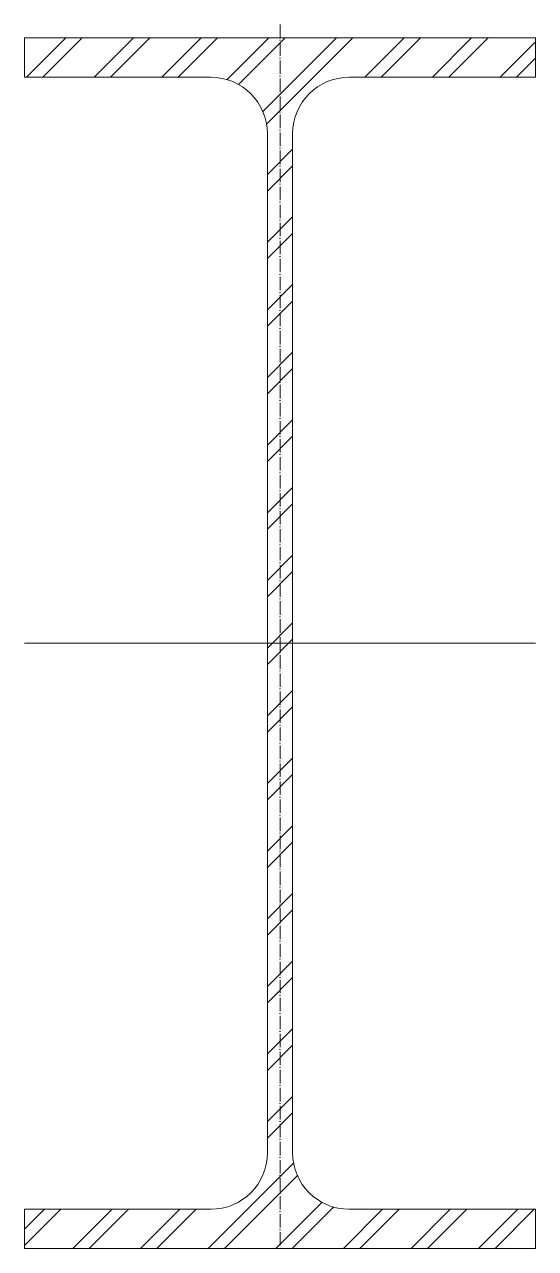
# Model space of a CAD drawing. Header units: metres. Extents: x -95 to 95, y -225 to 230.
import ezdxf

# ---------------------------------------------------------------- set-up
doc = ezdxf.new("R2010")
doc.units = ezdxf.units.M
doc.linetypes.add('MV_hartlijn_staal', pattern=[6.6, 5, -0.8, 0, -0.8])
doc.layers.add('A-DETL-GENF', color=92, linetype='Continuous', lineweight=18)

# ---------------------------------------------------------------- blocks, each defined once
blk = doc.blocks.new('28 Staalprofielen- IPE_HEA_HEB 2d - IPE450-3530728-00_0 Basismaterialen')
at = {"layer": 'A-DETL-GENF', "lineweight": 13}
h = blk.add_hatch(dxfattribs=at)
h.set_pattern_fill('FP_156', color=256, style=0, pattern_type=2)
h.set_pattern_definition([(45, (3905.222, -2780.394), (-12.57236, 12.57236), []), (45, (3905.222, -2761.344), (-12.57236, 12.57236), [])])
h.paths.add_polyline_path([(95, -225), (95, -210.4), (25.7, -210.4), (20.26, -209.68), (15.2, -207.59), (10.85, -204.25), (7.51, -199.9), (5.42, -194.84), (4.7, -189.4), (4.7, 189.4), (5.42, 194.84), (7.51, 199.9), (10.85, 204.25), (15.2, 207.59), (20.26, 209.68), (25.7, 210.4), (95, 210.4), (95, 225), (-95, 225), (-95, 210.4), (-25.7, 210.4), (-20.26, 209.68), (-15.2, 207.59), (-10.85, 204.25), (-7.51, 199.9), (-5.42, 194.84), (-4.7, 189.4), (-4.7, -189.4), (-5.42, -194.84), (-7.51, -199.9), (-10.85, -204.25), (-15.2, -207.59), (-20.26, -209.68), (-25.7, -210.4), (-95, -210.4), (-95, -225)])
at = {"layer": 'A-DETL-GENF', "linetype": 'MV_hartlijn_staal', "lineweight": 13}
blk.add_line((0, 230), (0, -225), dxfattribs=at)
at = {"layer": 'A-DETL-GENF'}
for p, q in [((95, 225), (-95, 225)), ((-95, 225), (-95, 210.4)), ((95, 225), (-95, 225)), ((-95, 225), (-95, 210.4)), ((95, 210.4), (95, 225)), ((95, 225), (95, 210.4)), ((-95, 210.4), (-25.7, 210.4)), ((-95, 210.4), (-25.7, 210.4)), ((25.7, 210.4), (95, 210.4)), ((95, 210.4), (25.7, 210.4)), ((-4.7, 189.4), (-4.7, -189.4)), ((-4.7, 189.4), (-4.7, -189.4)), ((4.7, -189.4), (4.7, 189.4)), ((4.7, 189.4), (4.7, -189.4)), ((-95, 0), (95, 0)), ((-25.7, -210.4), (-95, -210.4)), ((-95, -210.4), (-95, -225)), ((-95, -225), (-95, -210.4)), ((-95, -210.4), (-25.7, -210.4)), ((95, -210.4), (25.7, -210.4)), ((95, -210.4), (25.7, -210.4)), ((95, -225), (95, -210.4)), ((95, -225), (95, -210.4)), ((-95, -225), (95, -225)), ((95, -225), (-95, -225))]:
    blk.add_line(p, q, dxfattribs=at)
for centre, start, end in [((-25.7, 189.4), 0, 90), ((-25.7, 189.4), 360, 90), ((25.7, 189.4), 90, 180), ((25.7, 189.4), 90, 180), ((-25.7, -189.4), 270, 0), ((-25.7, -189.4), 270, 0), ((25.7, -189.4), 180, 270), ((25.7, -189.4), 180, 270)]:
    blk.add_arc(centre, 21, start, end, dxfattribs=at)

msp = doc.modelspace()

# ---------------------------------------------------------------- block references
msp.add_blockref('28 Staalprofielen- IPE_HEA_HEB 2d - IPE450-3530728-00_0 Basismaterialen', (0, 0))

doc.saveas('drawing.dxf')
